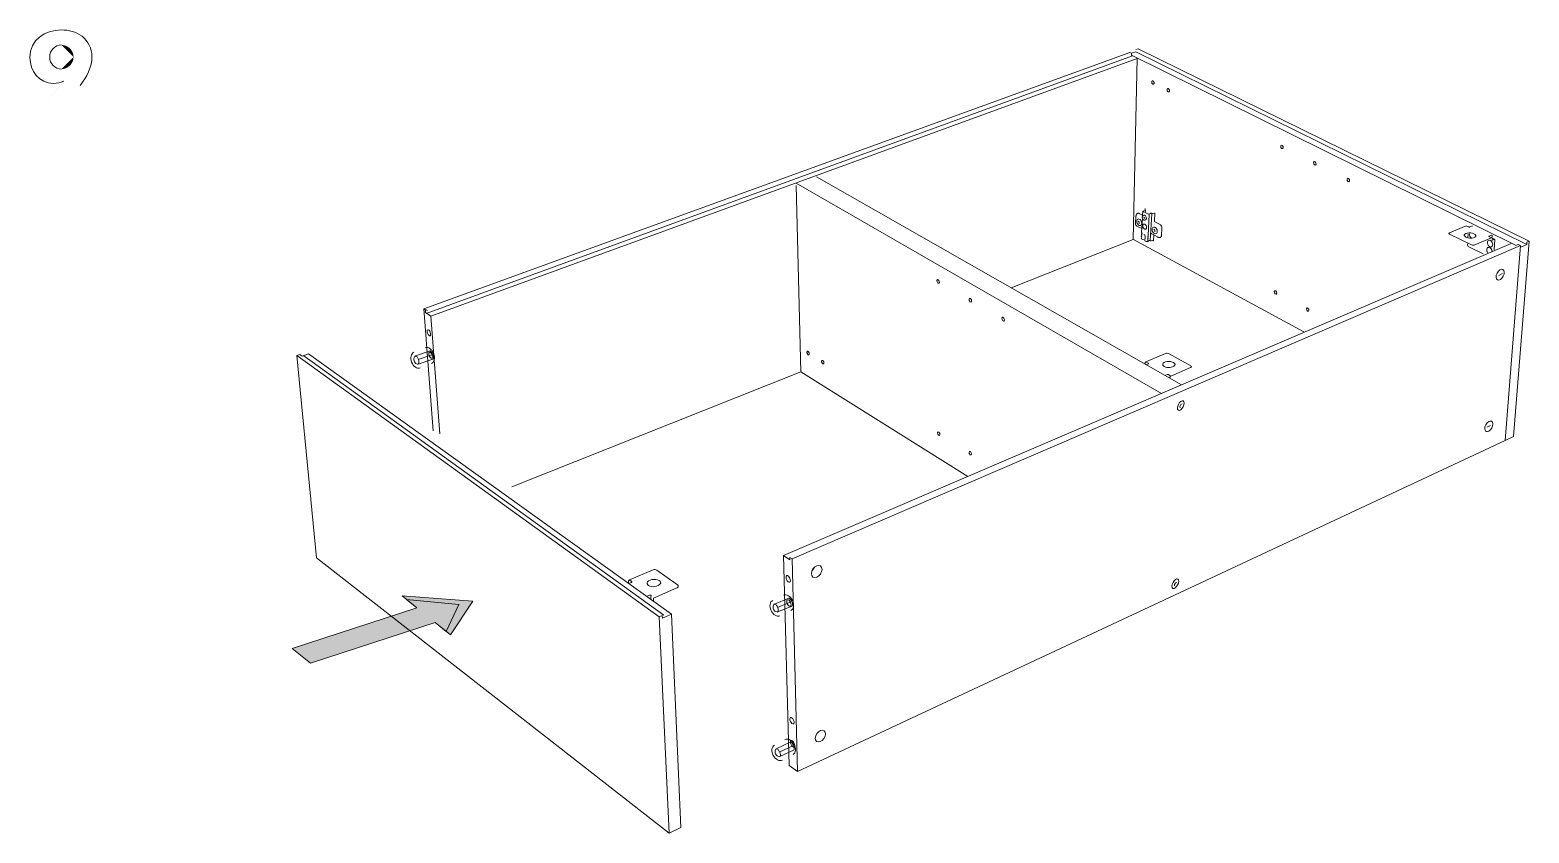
# Model space of a CAD drawing. Header units: metres. Extents: x -0.7 to 8.1, y 0 to 13.3.
# Drawn here: x -0.6808 to -0.517, y 0.5069 to 0.5946 of the extents above; entities that cross this region are included whole.
import ezdxf

# ---------------------------------------------------------------- set-up
doc = ezdxf.new("R2010")
doc.units = ezdxf.units.M
doc.header["$MEASUREMENT"] = 0
doc.layers.add('PDF8_Geometry_Num_Penna__1', color=255, linetype='Continuous', lineweight=18)
doc.layers.add('PDF8_Geometry_Num_Penna__7', color=7, linetype='Continuous', lineweight=18)

msp = doc.modelspace()

# ---------------------------------------------------------------- hatches: boundary and pattern name
at = {"layer": 'PDF8_Geometry_Num_Penna__7', "linetype": 'Continuous', "lineweight": 18}
for points in [[(-0.6760001876532538, 0.5916745932971254, 0.4158030124475499), (-0.6773231043199205, 0.5929872794082364)], [(-0.6773231043199205, 0.590362259963792, 0.4155562526838166), (-0.6760001876532533, 0.5916745932971254)], [(-0.6793339376532538, 0.586330009963792), (-0.6770585209865871, 0.5890185294082365), (-0.6770796876532538, 0.5890396960749031)], [(-0.6323779807088094, 0.5322135813526809), (-0.6400787668199205, 0.5327963702415698), (-0.638487386264365, 0.5315090841304587), (-0.6521275390421426, 0.5270453869082365), (-0.6500994195976982, 0.5254328396860143), (-0.6364843140421427, 0.5298880702415698), (-0.6348244945976982, 0.5285446924637921)]]:
    msp.add_hatch(color=7, dxfattribs=at).paths.add_polyline_path(points)

# ---------------------------------------------------------------- linework, layer by layer
at = {"layer": 'PDF8_Geometry_Num_Penna__1', "color": 255, "linetype": 'Continuous', "lineweight": 18, "flags": 128}
msp.add_lwpolyline([(-0.6339182790421426, 0.5318504671860143), (-0.639608937375476, 0.5324163227415698), (-0.6384874568199205, 0.5315093310749032), (-0.6521276095976982, 0.5270452810749031), (-0.6500994901532537, 0.5254327338526809), (-0.6364843845976982, 0.5298883171860143), (-0.6352937595976982, 0.5289245282971253)], close=True, dxfattribs=at)
at = {"layer": 'PDF8_Geometry_Num_Penna__7', "color": 7, "linetype": 'Continuous', "lineweight": 18, "flags": 128}
for points in [[(-0.6377425312643649, 0.5641625480193476), (-0.5605872090421427, 0.5921833341304586), (-0.5603787173754761, 0.592079617463792)], [(-0.5597603332088094, 0.5915214171860143), (-0.6369470526532538, 0.5633648116304587), (-0.6375291359865871, 0.5637599227415698), (-0.6375488915421427, 0.5640315616304588)], [(-0.6374677879310315, 0.5636404369082366), (-0.5602810684865871, 0.5917970424637921)], [(-0.5603859845976982, 0.591831649963792), (-0.5603785762643649, 0.5920796527415698)], [(-0.5603835857088093, 0.5918664338526809), (-0.5184457162643649, 0.5711273338526809)], [(-0.5603787526532538, 0.5920795116304588), (-0.5599183776532538, 0.5922364977415698)], [(-0.5597603684865871, 0.5915215935749031), (-0.5602232129310315, 0.5717494574637921)], [(-0.559918483486587, 0.5922366035749033), (-0.5172129695976982, 0.5711782396860143)], [(-0.5599136857088094, 0.5924833010749032), (-0.5596783829310316, 0.5925683205193476)], [(-0.5169564295976983, 0.5715434705193476), (-0.5596785240421427, 0.5925683205193476)], [(-0.5948043957088093, 0.5785869963526808), (-0.5549457984865871, 0.5558582296860142)], [(-0.5571129829310315, 0.5549274255193476), (-0.5970326107088093, 0.5778876144082364)], [(-0.5965429551532537, 0.5572911071860143), (-0.5970269662643649, 0.5776460321860142)], [(-0.558883750986587, 0.5751181324637921), (-0.5588922176532538, 0.5749629102415699), (-0.5588858676532539, 0.5749540907971253), (-0.558883750986587, 0.5749424491304588), (-0.5588812815421427, 0.574930807463792)], [(-0.5597333104310316, 0.5745934107971253), (-0.5597086159865872, 0.5746025830193476), (-0.5596832159865871, 0.5746078746860143), (-0.5596581687643649, 0.5746085802415698), (-0.5596302993199205, 0.5746043469082365), (-0.5596031354310316, 0.5745962330193477), (-0.5595752659865871, 0.5745831802415698), (-0.5591903854310315, 0.5743820969082365)], [(-0.559665612375476, 0.5737466382971254), (-0.5595534290421427, 0.5736468021860143), (-0.5595587207088093, 0.5734651216304587)], [(-0.5594682332088093, 0.573921792463792), (-0.5594463609865872, 0.5739066230193477), (-0.5594276637643649, 0.5738861619082365), (-0.5594079082088094, 0.5738664063526809), (-0.5593885054310316, 0.5738441813526809), (-0.5593712193199205, 0.5738191341304587), (-0.5593556970976983, 0.5737947924637921), (-0.5593408804310316, 0.5737697452415699), (-0.5593253582088094, 0.5737404646860143), (-0.5593140693199204, 0.5737136535749032), (-0.5593031332088094, 0.5736840202415698), (-0.5592943137643649, 0.5736572091304587), (-0.5592872582088093, 0.5736275757971253), (-0.5592802026532537, 0.5735982952415698), (-0.5592773804310316, 0.5735683091304586), (-0.5592745582088093, 0.5735390285749031), (-0.5592742054310317, 0.5735115119082365)], [(-0.5589016720976983, 0.573870992463792), (-0.558917899875476, 0.5738635841304588), (-0.558936949875476, 0.5738565285749032), (-0.5589559998754761, 0.5738540591304587), (-0.558975049875476, 0.5738537063526808), (-0.5589937470976983, 0.5738554702415699), (-0.5590127970976982, 0.5738593507971255), (-0.559033963764365, 0.5738653480193475), (-0.5590533665421427, 0.5738766369082365), (-0.5590717109865871, 0.5738875730193476), (-0.5590935832088093, 0.5739030952415698), (-0.5591126332088094, 0.573920381352681), (-0.5591299193199205, 0.5739383730193477), (-0.5591475582088093, 0.5739613035749032), (-0.5591627276532538, 0.5739859980193476), (-0.5591778970976983, 0.5740106924637921), (-0.5591891859865872, 0.5740378563526809), (-0.5591980054310316, 0.574064667463792), (-0.5592075304310316, 0.5740918313526809), (-0.5592121165421426, 0.5741193480193476), (-0.5592149387643649, 0.5741489813526809), (-0.5592156443199204, 0.5741761452415699), (-0.5592138804310316, 0.5742033091304587), (-0.5592082359865871, 0.5742290619082365), (-0.5592022387643649, 0.5742537563526809), (-0.5591923609865872, 0.5742788035749032), (-0.5591803665421428, 0.5742996174637921), (-0.5591641387643649, 0.5743183146860142), (-0.5591514387643649, 0.5743327785749032), (-0.559136974875476, 0.5743440674637921), (-0.5591200415421427, 0.5743535924637921)], [(-0.5591982876532537, 0.5742656096860144), (-0.5591905265421427, 0.5743820263526809)], [(-0.5591903854310315, 0.5743820616304587), (-0.5591660437643649, 0.574792694963792)], [(-0.559139373764365, 0.5748270202415698), (-0.5591496043199204, 0.574820317463792), (-0.5591601876532538, 0.5748107924637921), (-0.5591661848754761, 0.5747924480193477)], [(-0.5590315648754761, 0.5748821241304586), (-0.5591395148754761, 0.5748270907971252)], [(-0.5590623976532537, 0.5743849896860143), (-0.5591202532088093, 0.574353592463792)], [(-0.5590866687643649, 0.5747992566304587), (-0.5590961937643649, 0.5747872621860143), (-0.5590838465421427, 0.5747738566304588)], [(-0.5590839170976983, 0.5747737860749031), (-0.5588962393199205, 0.5746757138526809)], [(-0.558979036264365, 0.5741467588526808), (-0.5590675834865871, 0.5741813310749031)], [(-0.5589714515421428, 0.5749127805193476), (-0.559031423764365, 0.574882088852681)], [(-0.5589671476532538, 0.5740460055193476), (-0.5589791420976983, 0.574146899963792)], [(-0.5589015309865871, 0.5738711335749032), (-0.5588415587643648, 0.5739018252415699), (-0.5588228615421427, 0.5739138196860142), (-0.5588045170976982, 0.5739325169082364), (-0.5587900532088094, 0.5739550946860142), (-0.558777705986587, 0.5739826113526809), (-0.5587706504310315, 0.5740129502415698), (-0.558766769875476, 0.5740450530193476)], [(-0.5588811757088092, 0.5749308780193476), (-0.5588963451532537, 0.5746754669082366)], [(-0.5588963451532537, 0.5746756080193476), (-0.5585541507088093, 0.5744967496860143)], [(-0.5584507162643649, 0.574466481352681), (-0.5585865357088093, 0.572177306352681)], [(-0.5585034212643649, 0.5744952327415698), (-0.5585140045976983, 0.5744906466304587), (-0.5585288212643649, 0.5744902938526809), (-0.558541521264365, 0.5744920577415699), (-0.5585542212643649, 0.5744966438526808)], [(-0.5585035976532537, 0.5744951269082365), (-0.5583353226532538, 0.5745808519082365), (-0.5583145087643648, 0.5745903769082364), (-0.5582915782088094, 0.5745977852415698), (-0.5582640615421427, 0.574600607463792), (-0.5582372504310316, 0.5746013130193476), (-0.5582097337643649, 0.5745999019082365), (-0.5581818643199205, 0.5745935519082365), (-0.558157169875476, 0.5745872019082365), (-0.5581335337643649, 0.5745762657971254)], [(-0.558180982375476, 0.5745527707971254), (-0.5583573712643649, 0.5716106041304587)], [(-0.5581336043199204, 0.5745761952415698), (-0.5581082043199205, 0.5745634952415698)], [(-0.558108274875476, 0.5745636363526809), (-0.5578902582088093, 0.5746003252415699)], [(-0.5578903640421427, 0.5746003252415698), (-0.5578303918199204, 0.5745696335749031)], [(-0.5578442207088093, 0.5736781288526809), (-0.5578548040421427, 0.5736911816304587), (-0.5578657401532539, 0.5737095260749031), (-0.5578727957088094, 0.5737278705193476), (-0.5578773818199205, 0.5737455094082365), (-0.557879851264365, 0.5737638538526809), (-0.557830462375476, 0.5745695982971255)], [(-0.5578295804310316, 0.5736694505193477), (-0.5578507470976982, 0.5736803866304587), (-0.5573191109865872, 0.5734027505193476)], [(-0.5602233893199206, 0.5717493163526809), (-0.5735276976532537, 0.5664537691304588)], [(-0.5602599018199205, 0.5717662144082365), (-0.5415531545976983, 0.5616573671860142)], [(-0.5593379876532538, 0.5718554319082364), (-0.5593355182088093, 0.5718413207971254), (-0.5593288154310315, 0.5718303846860142), (-0.5593178793199204, 0.5718194485749031), (-0.5593030626532538, 0.5718109819082364)], [(-0.5593240529310316, 0.5720924632971254), (-0.5593229945976982, 0.5721309160749032)], [(-0.5592913151532538, 0.5720275169082365), (-0.5593001345976982, 0.572040922463792), (-0.5593086012643649, 0.5720515057971254), (-0.5593149512643649, 0.5720635002415698), (-0.5593198901532538, 0.5720740835749031), (-0.5593237707088093, 0.5720836085749031)], [(-0.559323029875476, 0.5721310571860143), (-0.5593163270976983, 0.5721158877415699), (-0.5593057437643649, 0.5721067155193476), (-0.5592951604310316, 0.572104598852681)], [(-0.5593125170976984, 0.5723094921860143), (-0.5593093420976983, 0.5723482977415697)], [(-0.5592772040421427, 0.5722440519082365), (-0.5592881401532538, 0.572257457463792), (-0.5592944901532537, 0.5722690991304586), (-0.5593008401532538, 0.5722803880193477), (-0.5593078957088093, 0.572289207463792), (-0.5593100123754761, 0.5723001435749032)], [(-0.5593092362643649, 0.572348262463792), (-0.5593039445976983, 0.5723302707971254), (-0.5592915973754761, 0.5723239207971254), (-0.5592729001532538, 0.5723239207971254)], [(-0.5591585648754761, 0.5717314305193476), (-0.5593032037643649, 0.5718108055193476), (-0.5592989704310315, 0.5718905332971254)], [(-0.5592756165421428, 0.5729230785749031), (-0.5592981943199204, 0.5725262035749031), (-0.5592936082088094, 0.5725057424637922), (-0.5592826720976982, 0.5724856341304587), (-0.559273499875476, 0.572473992463792), (-0.5592653859865871, 0.5724609396860143)], [(-0.558743909875476, 0.5730264071860143), (-0.5587477904310316, 0.5729897182971254), (-0.5587548459865872, 0.5729576155193477), (-0.5587668404310315, 0.5729304516304587), (-0.5587749543199204, 0.5729163405193477), (-0.5587834209865871, 0.5729022294082365), (-0.5588017654310315, 0.5728814155193477), (-0.5588246959865871, 0.572864834963792), (-0.5588476265421427, 0.5728556627415698), (-0.5588726737643649, 0.5728503710749031), (-0.5588973682088093, 0.5728500182971255), (-0.5589210043199204, 0.572853898852681), (-0.5589460515421427, 0.5728598960749032), (-0.5589696876532537, 0.5728733016304588), (-0.5589950876532538, 0.5728863544082365), (-0.5590166070976982, 0.5729039932971254), (-0.5590405959865871, 0.5729265710749032), (-0.5590617626532538, 0.57295091274157), (-0.5590857515421427, 0.5729819571860143), (-0.5591051543199205, 0.5730140599637921), (-0.5591227932088094, 0.5730496905193476), (-0.5591386682088093, 0.5730888488526811), (-0.5591450182088094, 0.5731086044082365), (-0.5591520737643649, 0.5731294182971255), (-0.559156659875476, 0.5731498794082365), (-0.5591591293199205, 0.5731699877415699), (-0.5591623043199204, 0.5732087932971254), (-0.5591630098754761, 0.5732472460749032)], [(-0.5591586707088094, 0.5717315716304587), (-0.559141737375476, 0.571729454963792)], [(-0.5590980634865871, 0.571751221352681), (-0.5591333412643649, 0.571732171352681)], [(-0.5586198732088093, 0.5716070410749031), (-0.5586099954310316, 0.571627854963792), (-0.5586018815421426, 0.5716483160749032), (-0.5585962370976982, 0.571669129963792), (-0.5585920037643649, 0.5716871216304587)], [(-0.558592144875476, 0.5716871569082365), (-0.5585924976532538, 0.571705501352681), (-0.5585970837643649, 0.5717217291304587), (-0.5586037865421427, 0.5717330180193476), (-0.5586126059865871, 0.5717439541304588)], [(-0.5585802915421426, 0.5719041857971253), (-0.5585824082088093, 0.5718861941304587), (-0.5585876998754761, 0.5718657330193476), (-0.5585954609865871, 0.5718442135749031), (-0.5586078082088093, 0.571823752463792), (-0.5586123943199205, 0.5717436719082365)], [(-0.5585982832088093, 0.5719607007971254), (-0.5585936970976982, 0.572040781352681), (-0.5585841720976982, 0.572061242463792), (-0.5585760582088094, 0.572082056352681), (-0.5585700609865871, 0.5721004007971253), (-0.5585658276532538, 0.5721212146860143)], [(-0.5585804326532539, 0.5719041857971253), (-0.5585807854310315, 0.571922177463792), (-0.558583254875476, 0.5719359357971254), (-0.558589604875476, 0.5719493413526809), (-0.5585980715421426, 0.5719609830193476)], [(-0.5585659687643649, 0.5721210382971254), (-0.5585663215421427, 0.5721372660749031), (-0.5585712604310316, 0.5721531410749032), (-0.5585779632088094, 0.5721661938526809), (-0.558586429875476, 0.5721774827415699)], [(-0.5582831115421426, 0.5724325057971253), (-0.5582637087643649, 0.5724127502415698), (-0.5582464226532539, 0.572395111352681), (-0.558231605986587, 0.5723810002415698), (-0.5582139670976982, 0.5723686530193476), (-0.5581973865421427, 0.572355247463792), (-0.5581801004310316, 0.5723439585749032)], [(-0.5581799240421427, 0.5723439585749032), (-0.557969668486587, 0.5722342446860142)], [(-0.5579715382088093, 0.572227788852681), (-0.5580064632088093, 0.5716277138526809), (-0.5580438576532538, 0.5716083110749032)], [(-0.5575487340421427, 0.5720117830193476), (-0.5579695979310315, 0.5722343857971253)], [(-0.5579549576532538, 0.5728610602415698), (-0.5578427743199205, 0.5727615769082365), (-0.5578480659865871, 0.5725798963526809)], [(-0.5577752879310316, 0.5730300407971254), (-0.5577537684865871, 0.5730141657971254), (-0.5577347184865872, 0.5729944102415698), (-0.5577153157088093, 0.5729743019082365), (-0.5576959129310316, 0.5729520769082366), (-0.5576782740421427, 0.5729270296860143), (-0.5576609879310316, 0.5729023352415699), (-0.5576458184865871, 0.5728779935749032), (-0.5576324129310315, 0.5728483602415698), (-0.5576193601532538, 0.5728215491304587), (-0.5576080712643648, 0.5727922685749031), (-0.5575988990421427, 0.5727651046860144), (-0.5575918434865871, 0.5727354713526809), (-0.5575876101532538, 0.5727061907971255), (-0.5575826712643649, 0.572676557463792), (-0.5575791434865871, 0.5726472769082365), (-0.5575784379310316, 0.5726172907971253)], [(-0.5575489457088094, 0.572011888852681), (-0.5575380095976983, 0.5720076555193475), (-0.5575270734865871, 0.5720030694082365), (-0.5575080234865871, 0.5719963666304586), (-0.5574977929310316, 0.5719946027415698), (-0.5574706290421426, 0.5719907221860142)], [(-0.5574450879310315, 0.5719867005193475), (-0.557430271264365, 0.5719778810749031)], [(-0.5574304476532538, 0.5719779163526809), (-0.5574258615421427, 0.5719666274637921)], [(-0.5256349745976983, 0.5723089982971253), (-0.5256589634865871, 0.572323814963792), (-0.5256808357088093, 0.572338278852681), (-0.525695652375476, 0.5723530955193477), (-0.5257076468199204, 0.5723672066304587), (-0.5257150551532538, 0.572384139963792), (-0.5257150551532538, 0.5724010732971253)], [(-0.5257149140421427, 0.5724011438526809), (-0.5257099751532538, 0.5724159605193475), (-0.5257025668199204, 0.5724325410749032), (-0.5256884557088093, 0.5724452410749031), (-0.5256690529310315, 0.5724597049637921), (-0.5256471807088093, 0.5724688771860142)], [(-0.525647251264365, 0.5724690182971254), (-0.5238159818199205, 0.5732408960749033), (-0.5235708012643648, 0.5731248321860143)], [(-0.5235708365421426, 0.5731247969082365), (-0.5235584893199206, 0.5731195052415698)], [(-0.5235584540421427, 0.5731194346860142), (-0.5235394040421427, 0.5731099096860143)], [(-0.523539192375476, 0.5731099096860143), (-0.5235226118199204, 0.5731053235749032), (-0.5235003868199205, 0.5731003846860143), (-0.5234809840421426, 0.5730979152415698), (-0.5234594645976983, 0.5730979152415698), (-0.5234368868199204, 0.5731003846860143), (-0.5234203062643649, 0.5731053235749032), (-0.5231652479310316, 0.5732146846860143)], [(-0.5231652479310316, 0.5732146494082365), (-0.5231557229310316, 0.5732097105193475), (-0.5231433757088094, 0.5732072410749031), (-0.5231334979310316, 0.5732047716304587)], [(-0.5210333765421427, 0.5722123371860143), (-0.5210478404310316, 0.5722169232971255), (-0.5210647737643649, 0.5722169232971255)], [(-0.520992207375476, 0.5719281394082365), (-0.5210063184865872, 0.5719330782971254), (-0.5210211351532538, 0.571930608852681), (-0.5210380684865872, 0.5719253171860142)], [(-0.520992207375476, 0.5721102080193476), (-0.520992207375476, 0.5721366663526809), (-0.520997146264365, 0.572163477463792), (-0.5210042018199205, 0.5721828802415697), (-0.5210161962643649, 0.5721998135749031), (-0.5210334823754761, 0.5722125135749032)], [(-0.5209921368199204, 0.5719279630193476), (-0.521008717375476, 0.5719353713526809), (-0.5209921368199204, 0.5721103491304588)], [(-0.5209603162643649, 0.5718502813526809), (-0.5209603162643649, 0.5718721535749031), (-0.5209652551532538, 0.5718919091304586), (-0.5209701940421427, 0.5719088424637919), (-0.5209797190421427, 0.5719204841304587), (-0.5209920662643649, 0.5719282452415698)], [(-0.5209627857088094, 0.571840579963792), (-0.5209751329310316, 0.5716878271860142), (-0.5209726634865871, 0.5716733632971254), (-0.5209603162643649, 0.5716733632971254), (-0.5209751329310316, 0.5716800660749031)], [(-0.5207152062643648, 0.5717532674637921), (-0.5208997090421427, 0.5718428730193476), (-0.5209191118199205, 0.571848517463792), (-0.5209385145976982, 0.571845342463792), (-0.5209603868199204, 0.5718404035749031)], [(-0.5207152062643648, 0.5717533027415699), (-0.5207324923754759, 0.5717582416304587), (-0.5207540118199204, 0.5717582416304587), (-0.5207758840421426, 0.5717511860749032), (-0.5209603868199204, 0.571673574963792)], [(-0.5207711920976983, 0.5705996841304587), (-0.5206741782088093, 0.5716876507971254)], [(-0.5206742134865872, 0.5716878271860142), (-0.5206787995976982, 0.5717096994082366), (-0.5206886773754761, 0.571729454963792), (-0.5207006718199205, 0.5717432132971254), (-0.5207151357088093, 0.5717534438526809)], [(-0.5189172037643649, 0.5713104255193475), (-0.5984389593199204, 0.537203869963792)], [(-0.5178990165421427, 0.5710799557971254), (-0.5974934443199205, 0.5368471057971255)], [(-0.5583572301532538, 0.5716107805193477), (-0.5583720468199204, 0.5716167777415698), (-0.5583886273754759, 0.5716210110749033), (-0.558407677375476, 0.5716231277415699), (-0.5584267273754759, 0.5716227749637921), (-0.5584433079310316, 0.5716199527415698), (-0.5584581245976982, 0.5716128971860143), (-0.5586246357088094, 0.5715250555193476)], [(-0.5583573712643649, 0.5716106746860143), (-0.558331971264365, 0.5715972691304587)], [(-0.5583318654310315, 0.5715974102415698), (-0.5583188126532538, 0.5715931769082365), (-0.5583039959865872, 0.5715889435749032), (-0.5582870626532538, 0.571587532463792), (-0.558272598764365, 0.5715847102415698), (-0.5582556654310316, 0.5715882380193475)], [(-0.5582557359865872, 0.5715880969082365), (-0.5580818165421427, 0.5716170246860143)], [(-0.558081922375476, 0.5716168482971254), (-0.558069222375476, 0.5716101455193477)], [(-0.5580438576532538, 0.5716084169082365), (-0.5580607909865871, 0.5716080641304587)], [(-0.5210309423754761, 0.570602964963792), (-0.5210140090421427, 0.5705571038526809), (-0.5210016618199205, 0.570507714963792), (-0.5209946062643649, 0.5704622066304588)], [(-0.5195743582088093, 0.5497759880193476), (-0.518649374875476, 0.5502091991304587), (-0.5169563943199205, 0.5715434352415698)], [(-0.5195649037643649, 0.549763076352681), (-0.5178990870976983, 0.571080026352681)], [(-0.5181489595976982, 0.5712041335749031), (-0.5184467040421427, 0.5710750169082365)], [(-0.5178990165421427, 0.5710799557971254), (-0.5181487832088093, 0.5712041335749032)], [(-0.5179255454310315, 0.5708708291304586), (-0.5172129343199204, 0.5711780985749031)], [(-0.5172131459865872, 0.5711781338526809), (-0.5171933904310316, 0.5714420116304587)], [(-0.5171934609865871, 0.5714418352415699), (-0.5169563943199205, 0.5715434352415698)], [(-0.520271482375476, 0.567816761352681), (-0.5198576740421427, 0.5680104363526809)], [(-0.6367127729310316, 0.5508386252415699), (-0.6377425312643649, 0.5641626891304587)], [(-0.6377425312643649, 0.5641625480193476), (-0.6375488562643649, 0.564031667463792)], [(-0.6375308293199204, 0.5641010588526809), (-0.6373368015421427, 0.5639705310749031)], [(-0.6359662245976982, 0.5505098010749031), (-0.6369469468199205, 0.5633646705193476)], [(-0.651280872375476, 0.5591757519082365), (-0.6515906112643649, 0.5590642741304587)], [(-0.6515906112643649, 0.5590641330193477), (-0.6119944807088092, 0.5305177080193476)], [(-0.6494646312643648, 0.536971777463792), (-0.6515904701532538, 0.5590641330193475)], [(-0.6510169945976981, 0.5589866277415698), (-0.651280872375476, 0.5591757166304587)], [(-0.6503217754310315, 0.5592408746860142), (-0.6510171004310316, 0.5589865219082366)], [(-0.6114960409865872, 0.5307015405193476), (-0.6508452270976982, 0.5590295960749031)], [(-0.6096457920976982, 0.5074784616304587), (-0.6106773143199205, 0.5307843727415699), (-0.6503217754310315, 0.5592408394082364)], [(-0.6383512493199204, 0.5581224280193476), (-0.6367362326532537, 0.5586709974637921)], [(-0.6383438762643648, 0.5586202327415697), (-0.6368470401532538, 0.5591282327415699)], [(-0.6370007807088093, 0.5595468035749032), (-0.6368896557088093, 0.5594512007971254)], [(-0.5965429551532537, 0.5572911071860143), (-0.6281197412643649, 0.544721634963792)], [(-0.5782694895976982, 0.5458547924637921), (-0.5965430257088092, 0.5572911424637921)], [(-0.5589216745976983, 0.5581251796860142), (-0.5589192051532538, 0.5582130213526809)], [(-0.5589192404310316, 0.558212844963792), (-0.5589143015421426, 0.5582393032971255), (-0.5589068932088094, 0.5582682310749032), (-0.5588952515421426, 0.5582953949637921), (-0.5588783182088094, 0.5583193838526809), (-0.5588585626532538, 0.5583409032971255), (-0.5588370432088093, 0.558360658852681), (-0.5588151709865871, 0.5583730060749031)], [(-0.5587936868199204, 0.5580526485749031), (-0.5586384645976982, 0.5581182652415698)], [(-0.5586382882088093, 0.5581183005193475), (-0.5586114770976982, 0.558130294963792)], [(-0.5563641062643649, 0.5569760766304587), (-0.556381392375476, 0.556983484963792), (-0.5564029118199204, 0.5569908932971254), (-0.5564269007088093, 0.5569930099637921), (-0.5564515951532538, 0.5569930099637921), (-0.556473467375476, 0.556988423852681), (-0.5564928701532538, 0.556983484963792), (-0.5567352284865872, 0.5568797682971254)], [(-0.5563330265421427, 0.556959354963792), (-0.5563640709865871, 0.5569759355193475)], [(-0.5563330265421427, 0.5569593196860143), (-0.5560903154310315, 0.5568213835749032), (-0.5539422515421427, 0.5577350780193476)], [(-0.5538551154310316, 0.5578297635749031), (-0.5538600543199205, 0.5578078913526809), (-0.5538699320976983, 0.5577884885749032), (-0.5538889820976982, 0.5577697913526809), (-0.553913323764365, 0.557752152463792), (-0.5539422515421427, 0.5577348663526809)], [(-0.5539257415421427, 0.5579241669082365), (-0.5539010470976983, 0.5579068807971254), (-0.5538816443199205, 0.5578906530193476), (-0.5538671804310317, 0.5578712502415699), (-0.5538576554310316, 0.5578514946860144), (-0.5538551859865871, 0.5578296224637921)], [(-0.556196924875476, 0.5565712641304587), (-0.5561944554310315, 0.5566591057971253)], [(-0.5561945259865871, 0.5566589646860143), (-0.5561920565421427, 0.556687892463792), (-0.5561821787643649, 0.5567139980193476), (-0.5561705370976983, 0.556743631352681), (-0.5561532509865872, 0.5567679730193476), (-0.5561338482088094, 0.5567894924637921), (-0.5561123287643649, 0.5568088952415698), (-0.5560904565421426, 0.5568212424637922)], [(-0.5551062065421426, 0.5534992752415698), (-0.5549894370976983, 0.5537049446860143)], [(-0.5549896134865872, 0.5537049446860142), (-0.5548619079310316, 0.5537635057971254)], [(-0.5550905432088094, 0.5533595752415698), (-0.5551060654310315, 0.5534992752415698)], [(-0.5215630370976982, 0.5512299969082365), (-0.521149228764365, 0.5514236719082366)], [(-0.5978178234865871, 0.514279417463792), (-0.5968917818199204, 0.5135978507971254), (-0.5195650095976982, 0.5497632174637921)], [(-0.6109047148754759, 0.5068900635749032), (-0.6494647370976981, 0.5369717774637921)], [(-0.5984388182088093, 0.5372039757971254), (-0.5977237376532538, 0.5367192591304587)], [(-0.5984388182088093, 0.5372039757971254), (-0.5978179293199204, 0.514279417463792)], [(-0.5977237729310315, 0.5367192591304587), (-0.5977308284865871, 0.5370095952415699)], [(-0.5977305462643648, 0.5370095246860143), (-0.5974934795976982, 0.5368472469082365), (-0.5968916407088093, 0.5135977802415698)], [(-0.595309114875476, 0.5355403463526809), (-0.595263253764365, 0.5355869130193476), (-0.5952198620976983, 0.5356348907971253), (-0.5951807037643648, 0.5356885130193475), (-0.5951443676532538, 0.5357417824637921), (-0.5951101482088094, 0.5357999907971254), (-0.5950791037643649, 0.5358581991304586), (-0.595055114875476, 0.5359164074637921)], [(-0.6153628734865871, 0.5343734280193476), (-0.6153537012643648, 0.534191747463792), (-0.6153558179310316, 0.5341772835749031), (-0.6153628734865871, 0.5341652891304588), (-0.6153731040421427, 0.5341575280193476)], [(-0.6153630145976983, 0.5343734985749032), (-0.6153605451532538, 0.5344020735749032), (-0.6153538423754761, 0.5344338235749032), (-0.6153390257088093, 0.534462751352681), (-0.615322092375476, 0.5344916791304588), (-0.6152998673754759, 0.5345160207971255), (-0.6152737618199204, 0.5345354235749031), (-0.6152465979310316, 0.5345502402415698)], [(-0.6153557826532539, 0.5341433463526808), (-0.6150675632088093, 0.5342661130193476)], [(-0.6150457262643648, 0.5342763435749032), (-0.6150675984865871, 0.5342788130193475)], [(-0.6150674220976982, 0.5342661835749032), (-0.615045549875476, 0.5342764141304587)], [(-0.6150674220976982, 0.5342763435749032), (-0.6150674220976982, 0.5342661130193476)], [(-0.6150119654310315, 0.5342880910749032), (-0.6150458320976981, 0.5342764494082365)], [(-0.6100013920976982, 0.5340124305193475), (-0.6099774032088093, 0.5339930277415699), (-0.609960469875476, 0.5339715082971254), (-0.6099484754310316, 0.5339492832971253), (-0.6099435365421426, 0.5339249416304587), (-0.609938244875476, 0.5337993527415699)], [(-0.5557016954310317, 0.5340353610749031), (-0.5555849259865872, 0.5342410305193476)], [(-0.5556860320976983, 0.5338954846860142), (-0.5557015543199204, 0.5340351846860143)], [(-0.555585102375476, 0.5342412069082365), (-0.5554573968199205, 0.5342997680193476)], [(-0.6129099743199204, 0.5328740166304587), (-0.612926554875476, 0.5328838944082365), (-0.6129484270976983, 0.532890949963792), (-0.6129731215421427, 0.5328937721860143), (-0.612999579875476, 0.5328937721860143), (-0.6130239215421427, 0.5328888332971253), (-0.6130479104310316, 0.5328814249637921), (-0.6133918687643649, 0.5327360805193476)], [(-0.6129483212643649, 0.5324164991304587), (-0.6129264490421427, 0.5324256713526809), (-0.6129366795976982, 0.5326348685749033)], [(-0.6129366090421426, 0.5326347627415698), (-0.6129366090421426, 0.5326640432971255), (-0.6129295534865871, 0.5326905016304588), (-0.6129172062643649, 0.5327194294082366), (-0.6128999201532538, 0.5327455349637922)], [(-0.6128758607088093, 0.532782047463792), (-0.6128807995976983, 0.532855072463792), (-0.6129100801532538, 0.532874122463792)], [(-0.6126337845976982, 0.5323942741304587), (-0.6126337845976982, 0.5323632296860142), (-0.6126411929310316, 0.5323290102415699), (-0.6126535401532538, 0.5322954963526808), (-0.6126704734865871, 0.5322633935749032), (-0.6126919929310315, 0.5322327019082365)], [(-0.6126411929310316, 0.5325617730193476), (-0.6100620345976983, 0.5336610285749032), (-0.6100256984865872, 0.5336807841304587), (-0.6099943012643649, 0.5336998341304587), (-0.6099699595976983, 0.5337245285749032), (-0.6099530262643649, 0.533748517463792), (-0.6099406790421427, 0.533772506352681), (-0.6099382095976982, 0.5337993174637921)], [(-0.6126410518199205, 0.5325617024637921), (-0.6126336434865871, 0.5323941330193476)], [(-0.5994192582088094, 0.5319072996860144), (-0.5978395193199204, 0.532552177463792)], [(-0.5978028304310316, 0.5325434638526809), (-0.5976864137643648, 0.5324549166304587)], [(-0.6106773143199205, 0.5307843727415699), (-0.6116530976532538, 0.5303652727415699), (-0.6116679143199204, 0.530658783852681)], [(-0.5990878587643649, 0.5315376591304587), (-0.5976245365421426, 0.5321345591304587)], [(-0.5974660687643649, 0.531717152463792), (-0.5974445493199205, 0.5318624969082365)], [(-0.6116678084865871, 0.5306586427415699), (-0.6119944807088092, 0.5305175316304588)], [(-0.611994374875476, 0.5305175669082366), (-0.6109046443199204, 0.506889922463792)], [(-0.5947952587643649, 0.5177271146860143), (-0.5947705643199204, 0.5177585119082365), (-0.5947490448754761, 0.5177902619082365)], [(-0.5992165168199205, 0.516087262463792), (-0.5976762890421426, 0.5168213930193477)], [(-0.5988646209865871, 0.5157372363526809), (-0.597437634875476, 0.5164170391304588)], [(-0.5976391768199204, 0.5168146902415698), (-0.5975174684865872, 0.5167328457971253)], [(-0.6096458626532537, 0.5074784969082365), (-0.6109045737643649, 0.5068900635749032)]]:
    msp.add_lwpolyline(points, dxfattribs=at)
for points in [[(-0.5580516187643649, 0.5890607569082366), (-0.5580756076532538, 0.5890706346860143), (-0.558097479875476, 0.5890727513526809), (-0.5581189993199205, 0.5890706346860143), (-0.5581362854310316, 0.5890607569082366), (-0.558153218764365, 0.5890487624637921), (-0.5581680354310316, 0.5890293596860143), (-0.5581772076532537, 0.5890050180193476), (-0.5581842632088093, 0.5889785596860143), (-0.5581867326532538, 0.5889492791304587), (-0.5581867326532538, 0.5889178819082365), (-0.5581817937643648, 0.5888840152415699), (-0.5581726215421428, 0.5888522652415698), (-0.5581602743199204, 0.5888212207971255), (-0.5581429882088094, 0.5887898235749032), (-0.5581264076532538, 0.5887626596860143), (-0.5581041826532538, 0.5887383180193477), (-0.5580826632088093, 0.5887217374637921), (-0.5580611437643649, 0.5887072735749032), (-0.5580392715421426, 0.5886973957971254), (-0.5580149298754761, 0.588694926352681), (-0.5579955270976983, 0.5886973957971254), (-0.5579761243199204, 0.5887072735749032), (-0.5579591909865871, 0.5887189152415698), (-0.5579443743199205, 0.5887383180193477), (-0.5579352020976982, 0.5887626596860143), (-0.557927793764365, 0.5887898235749032), (-0.5579256770976982, 0.588818751352681), (-0.557927793764365, 0.5888497957971254), (-0.5579327326532538, 0.5888840152415699), (-0.5579401409865872, 0.5889154124637921), (-0.5579542520976982, 0.5889464569082365), (-0.5579694215421427, 0.5889785596860143), (-0.5579888243199205, 0.5890050180193476), (-0.5580078743199205, 0.5890261846860143), (-0.5580297465421427, 0.5890459402415699)], [(-0.5563703857088094, 0.5882232624637921), (-0.5563926107088093, 0.5882324346860143), (-0.5564165995976983, 0.5882349041304586), (-0.556436002375476, 0.5882324346860143), (-0.5564554051532539, 0.5882232624637921), (-0.5564723384865871, 0.5882105624637921), (-0.556486802375476, 0.5881918652415697), (-0.5564966801532538, 0.5881675235749031), (-0.5565033829310316, 0.5881410652415698), (-0.5565058523754761, 0.5881117846860143), (-0.5565058523754761, 0.5880803874637921), (-0.5565016190421427, 0.5880461680193476), (-0.5564913884865872, 0.5880123013526809), (-0.5564797468199205, 0.5879809041304587), (-0.5564649301532538, 0.5879519763526809), (-0.556445527375476, 0.5879251652415699), (-0.5564236551532538, 0.5879011763526809), (-0.5564021357088094, 0.5878814207971254), (-0.5563802634865871, 0.5878673096860143), (-0.5563583912643649, 0.587859901352681), (-0.5563344023754759, 0.587854962463792), (-0.5563149995976983, 0.587859901352681), (-0.5562955968199205, 0.5878673096860143), (-0.5562783107088093, 0.5878814207971254), (-0.5562641995976982, 0.5878990596860143), (-0.556251852375476, 0.5879226957971254), (-0.5562469134865871, 0.5879495069082364), (-0.556242327375476, 0.5879784346860142), (-0.5562447968199205, 0.5880123013526809), (-0.5562493829310315, 0.5880440513526809), (-0.5562592607088094, 0.5880779180193476), (-0.5562716079310316, 0.5881089624637921), (-0.5562857190421426, 0.5881382430193476), (-0.5563047690421428, 0.5881675235749031), (-0.5563245245976983, 0.5881890430193476), (-0.5563460440421427, 0.5882084457971253)], [(-0.5957381984865872, 0.5595076805193475), (-0.5957163262643649, 0.5594928638526809), (-0.5956944540421427, 0.5594709916304585), (-0.5956750512643649, 0.5594470027415698), (-0.5956577651532537, 0.5594177221860143), (-0.595641537375476, 0.5593866777415697), (-0.5956291901532538, 0.5593521055193476), (-0.5956193123754759, 0.5593178860749032), (-0.5956119040421427, 0.5592868416304586), (-0.5956094345976983, 0.5592526221860141), (-0.5956119040421427, 0.5592240471860143), (-0.5956168429310316, 0.5591968832971254), (-0.5956242512643649, 0.5591750110749031), (-0.5956362457088094, 0.5591580777415697), (-0.595651062375476, 0.559146436074903), (-0.5956676429310316, 0.559138674963792), (-0.5956870457088094, 0.559138674963792), (-0.5957092707088094, 0.5591439666304586), (-0.5957307901532538, 0.5591534916304587), (-0.5957526623754761, 0.5591700721860141), (-0.5957720651532538, 0.5591898277415698), (-0.595793937375476, 0.5592162860749031), (-0.5958108707088093, 0.5592455666304587), (-0.5958281568199204, 0.5592766110749031), (-0.5958397984865871, 0.5593087138526809), (-0.5958496762643649, 0.5593429332971254), (-0.5958567318199205, 0.5593764471860142), (-0.595859201264365, 0.5594078444082364), (-0.5958567318199205, 0.5594371249637919), (-0.5958521457088094, 0.5594639360749031), (-0.5958450901532538, 0.5594858082971254), (-0.5958327429310316, 0.5595055638526809), (-0.5958182790421427, 0.5595168527415697), (-0.5958013457088094, 0.5595217916304587), (-0.5957822957088093, 0.5595246138526808), (-0.5957600707088093, 0.5595193221860142)], [(-0.5941381043199204, 0.5585181035749032), (-0.5941162320976983, 0.5585015230193475), (-0.5940971820976982, 0.5584817674637921), (-0.5940753098754761, 0.5584549563526809), (-0.594058023764365, 0.5584260285749032), (-0.5940407376532538, 0.558394631352681), (-0.5940290959865872, 0.558362881352681), (-0.5940192182088093, 0.5583286619082365), (-0.5940121626532539, 0.5582955007971253), (-0.5940096932088094, 0.5582637507971253), (-0.5940121626532539, 0.5582323535749031), (-0.5940171015421427, 0.5582051896860143), (-0.594024509875476, 0.558183317463792), (-0.5940365043199205, 0.5581663841304587), (-0.5940509682088094, 0.558154742463792), (-0.5940703709865871, 0.5581473341304587), (-0.5940901265421427, 0.5581473341304587), (-0.5941091765421427, 0.5581522730193476), (-0.5941306959865872, 0.5581617980193476), (-0.5941529209865871, 0.5581790841304588), (-0.5941747932088094, 0.5582006035749031), (-0.5941941959865871, 0.5582245924637921), (-0.5942132459865872, 0.5582538730193477), (-0.5942301793199205, 0.5582852702415698), (-0.594242173764365, 0.5583194896860142), (-0.5942524043199204, 0.5583533563526809), (-0.594259459875476, 0.5583851063526809), (-0.5942619293199205, 0.5584189730193475), (-0.594259459875476, 0.5584471952415698), (-0.5942548737643649, 0.5584747119082365), (-0.5942446432088094, 0.5584965841304587), (-0.5942326487643649, 0.5585131646860143), (-0.5942178320976982, 0.5585255119082365), (-0.5942012515421426, 0.5585329202415699), (-0.594181848764365, 0.5585329202415699), (-0.5941596237643649, 0.5585279813526809)], [(-0.6323779807088094, 0.5322135813526809), (-0.6400787668199205, 0.5327963702415698), (-0.638487386264365, 0.5315090841304587), (-0.6521275390421426, 0.5270453869082365), (-0.6500994195976982, 0.5254328396860143), (-0.6364843140421427, 0.5298880702415698), (-0.6348244945976982, 0.5285446924637921)]]:
    msp.add_lwpolyline(points, close=True, dxfattribs=at)
for points in [[(-0.5597332045976982, 0.5745935519082365), (-0.5597683412643685, 0.5745742196860202, 0.2699194203545585), (-0.5598693062643648, 0.574387247463792), (-0.5598877918199204, 0.5743500646860142), (-0.5598959057088093, 0.5743338369082366), (-0.559901197375476, 0.5743179619082365), (-0.5599050779310315, 0.5743020869082365), (-0.5599093112643649, 0.5742862119082365), (-0.5599112515421427, 0.5742679732971254), (-0.5599561248754757, 0.5734688257971254, 0.2840720186671619), (-0.5598199879310316, 0.5732097105193475), (-0.5592756518199204, 0.572923254963792), (-0.5592079184865871, 0.5740969466304586)], [(-0.5574705937643649, 0.5719908985749033), (-0.557425967375476, 0.5719665569082365), (-0.5574002145976983, 0.5719559735749031), (-0.5573769312643648, 0.5719471541304587), (-0.5573515312643649, 0.5719432735749032), (-0.5573264840421426, 0.5719411569082365), (-0.5573035534865871, 0.5719439791304587), (-0.557279917375476, 0.5719492707971254), (-0.5572573395976982, 0.5719587957971254), (-0.5572224145976983, 0.5719774224637921), (-0.5571991312643649, 0.5719922391304587), (-0.5571811395976982, 0.572010936352681), (-0.5571624423754761, 0.5720338669082365), (-0.5571483312643649, 0.572061736352681), (-0.5571384534865871, 0.5720913696860144), (-0.5571310451532537, 0.5721259419082365), (-0.5571254007088094, 0.572160161352681), (-0.5570756590421427, 0.5729637891304588, 0.2614328033889756), (-0.5572976268199203, 0.573391249963792)], [(-0.5586247062643649, 0.5715252319082365), (-0.5586430507088094, 0.5715174707971253), (-0.5586638645976982, 0.5715128846860142), (-0.5586867951532538, 0.5715121791304586), (-0.5587100784865872, 0.5715114735749032), (-0.5587333618199204, 0.5715153541304587), (-0.5587566451532537, 0.5715224096860142), (-0.5587753070976983, 0.5715304882971253), (-0.558920298764365, 0.5716070410749031), (-0.5588927115421426, 0.5720726371860143, 0.3485944189352738), (-0.5590361509865902, 0.5722862794082272)], [(-0.5210647032088094, 0.572216993852681), (-0.5213223368199205, 0.5721128185749031), (-0.5213346840421427, 0.5721054102415698), (-0.5213417395976981, 0.5720955324637921), (-0.5213442090421426, 0.5720856546860142), (-0.5213392701532538, 0.5720757769082365), (-0.5213297451532537, 0.5720662519082365), (-0.5213175743199204, 0.5720590905193477), (-0.5212858243199205, 0.572044273852681), (-0.5210381743199205, 0.5719253877415698), (-0.5228689145976982, 0.5711462780193476, -0.1895632210998382), (-0.5232283951532538, 0.5711610594082366), (-0.5256350451532539, 0.5723089982971254)], [(-0.5235899570976982, 0.5723453344082365), (-0.523626645986587, 0.5719230594082365, -0.2360885882564204), (-0.5240254612643664, 0.5721658410749023)], [(-0.5236828082088093, 0.57126340024157), (-0.5236877470976983, 0.5712288280193477, 0.2859836574651741), (-0.5235224707088093, 0.5709210999637921), (-0.5219709540421427, 0.5701806194082365)], [(-0.638699476264365, 0.5589696238526809), (-0.638793279875476, 0.558802124963792, 0.1191743483896768), (-0.638819808764365, 0.5586879307971253, 0.07798146046312536), (-0.638783119875476, 0.5584695613526809, 0.07901613972907869), (-0.6386794032088093, 0.5582753924637921, 0.1153049092873781), (-0.6385858818199205, 0.5581992630193475), (-0.6384130207088093, 0.5581248269082365, 0.3928469967431122), (-0.638295434741452, 0.558171026287641)], [(-0.6383020015421427, 0.558166172463792, 0.1143741189938324), (-0.638264959875476, 0.5583256985749031, 0.07925794469083959), (-0.6383161126532537, 0.5586287346860143, 0.08165706800559693), (-0.6384608220976982, 0.5589001619082365, 0.1135954419167154), (-0.6385865520976982, 0.5590055719082365, 0.180609215518236), (-0.6386523804310316, 0.5590090291304587), (-0.6370370109865872, 0.5595575985749032)], [(-0.6367141487643648, 0.5587015480193477), (-0.6366841626532538, 0.5588451285749032, 0.07772819299543851), (-0.6366845507088175, 0.5589529021860129, 0.04324947661528953), (-0.6367369029310308, 0.5591650627415702, 0.04502047300729256), (-0.6368247445976974, 0.5593654405193481)], [(-0.5539257768199204, 0.5579240963526809), (-0.5562913634865861, 0.5592576669082386, 0.2015812581385703), (-0.5566724340421426, 0.5592766816304587), (-0.5588152062643649, 0.5583728649637921), (-0.5585749645976983, 0.5582345760749031), (-0.5585435673754761, 0.5582180307971254), (-0.5585315729310316, 0.5582081530193476), (-0.5585216951532538, 0.5581958057971255), (-0.5585238118199205, 0.5581739335749032), (-0.5585361590421426, 0.5581637030193476), (-0.5585512932088094, 0.5581548835749032), (-0.5586116182088093, 0.5581301891304588), (-0.558623259875476, 0.5581326585749032), (-0.5586382882088093, 0.5581275785749031)], [(-0.5556489904310316, 0.5580042474637921, -0.3364995547689691), (-0.5568177432088094, 0.5578686749637921), (-0.5568586654310316, 0.5578947805193476), (-0.5568953543199204, 0.5579215916304587), (-0.5569263987643649, 0.5579508721860142), (-0.5569503876532539, 0.5579797999637921), (-0.5569701432088093, 0.558011549963792), (-0.556984959875476, 0.5580429471860142)], [(-0.6100014979310315, 0.5340124657971254), (-0.6122606162643649, 0.535612877463792, 0.2252998868731079), (-0.6126751654310315, 0.535634643852681), (-0.6152465626532538, 0.534550204963792), (-0.6150169043199204, 0.5343854577415698), (-0.6149879765421427, 0.534366054963792)], [(-0.6118445148754761, 0.5341772835749031, -0.3821363338478324), (-0.6131836240421427, 0.533946637463792), (-0.6132203129310315, 0.5339759180193475), (-0.6132510045976982, 0.5340051985749031), (-0.6132760518199205, 0.5340365957971254), (-0.6132975712643649, 0.5340679930193475), (-0.6133116823754761, 0.5341018596860142)], [(-0.5994638493199205, 0.531865283852681), (-0.599547422375476, 0.531693022463792, 0.1146230986708412), (-0.5995668957088093, 0.5315765705193477, 0.07832616098452962), (-0.5995171540421426, 0.531361728852681, 0.07655981660830771), (-0.5994020426532538, 0.5311731691304586, 0.1115290890248091), (-0.599304217375476, 0.5311030721860143), (-0.5991272993199205, 0.5310396780193476, 0.1876800420141082), (-0.5990652809865871, 0.5310407010749032), (-0.597485894875476, 0.5316848732971254)], [(-0.5990189612643648, 0.5310870207971253, 0.1154659314144012), (-0.5989914093199205, 0.5312486282971254, 0.0770117109640468), (-0.599060553764365, 0.5315484894082365, 0.07997626088733727), (-0.5992215262643649, 0.531810497463792, 0.1147343268702262), (-0.5993534651532584, 0.5319075113526702)], [(-0.5992587443199205, 0.5160426007971254), (-0.599332474875476, 0.5158654005193476, 0.1181532704108809), (-0.5993450337643649, 0.5157487721860142, 0.1616374868797374), (-0.5991574618199204, 0.5153557071860143, 0.1163845000954934), (-0.5990558265421426, 0.5152907607971253), (-0.5988756276532539, 0.5152373502415699, 0.1855378723871725), (-0.5988139620976982, 0.5152420069082365), (-0.5972737343199205, 0.5159757846860143)], [(-0.598769864875476, 0.5152909371860144, 0.1142188947273474), (-0.5987518026532538, 0.5154540616304587, 0.07747329814866402), (-0.5988378804310316, 0.515748983852681, 0.07938710756573118), (-0.5990134579310316, 0.5160018196860143, 0.1144377688803113), (-0.5991510412643657, 0.5160914252415675)], [(-0.5972555662643649, 0.5160092280193476), (-0.5972425134865871, 0.5161549252415698, 0.07768283966711348), (-0.5972560601532553, 0.5162617816304583, 0.08677668278357732), (-0.5974472266533011, 0.5166637687685202)]]:
    msp.add_lwpolyline(points, format="xyb", dxfattribs=at)
at = {"layer": 'PDF8_Geometry_Num_Penna__7', "color": 7, "linetype": 'Continuous', "lineweight": 18}
for centre, radius, start, end in [((-0.5229457830811214, 0.5723282033122169), 0.0005281473464152642, 177.8999654240865, 235.7257414485798), ((-0.5986613876950124, 0.5317082218014079), 0.00123753920924774, 12.19650778642335, 32.15275971641639)]:
    msp.add_arc(centre, radius, start, end, dxfattribs=at)
for centre, major_axis, ratio in [((-0.543956677470476, 0.5818514887631717), (-7.253660676653784e-05, 0.0001891205793134177), 0.6323362950393678), ((-0.5403594743774539, 0.5800577185243885), (-7.630635831601396e-05, 0.0001899718264317674), 0.6313192472302249), ((-0.5367046454039229, 0.5782353025378122), (-7.442700396209644e-05, 0.0001908121615191716), 0.6431524820654408), ((-0.5212126555069031, 0.5712853030178795), (-0.0001536515938554972, 0.0003579672840098303), 0.6896973845530896), ((-0.5201041245609938, 0.5678955331696217), (0.0002989318104692495, 0.0005731258458688826), 0.5870110835714353), ((-0.5815266451194655, 0.5671492517278811), (-7.861756271565491e-05, 0.0002006325334132918), 0.5513773974354016), ((-0.5780065275139474, 0.5651095225551184), (-8.066778993343074e-05, 0.0002022335002198616), 0.5572479650461657), ((-0.54465392144439, 0.5659567508999187), (-7.61982142658546e-05, 0.0001818690878254703), 0.629080383268785), ((-0.5411361305204548, 0.5640753087332687), (-7.752090136803337e-05, 0.0001838947384403822), 0.6220501423203711), ((-0.6371750926830664, 0.5615443317331494), (-0.0001247731066040814, 0.0003301658567275155), 0.4526246955836269), ((-0.5744258360505489, 0.5630331502499148), (-8.286822899972177e-05, 0.000203906827135114), 0.5610089236370736), ((-0.6369862476637208, 0.5590883497130913), (-0.0001263575311326592, 0.0003274076857698871), 0.454981605859772), ((-0.581458938332748, 0.5505220406227825), (-8.172085532842654e-05, 0.0001945707659987139), 0.5449481964192326), ((-0.5213555841757638, 0.5513262408165268), (0.0003066754612753853, 0.0005520358003524573), 0.5777464073430567), ((-0.5780143378426543, 0.548387967595975), (-8.382672818640913e-05, 0.0001952196702509346), 0.5508826000134044), ((-0.5947930471301416, 0.5354661889031153), (0.0004117294780002779, 0.0006046215900220587), 0.6724718191938518), ((-0.5979027223547269, 0.534648940082747), (-0.0001534840645568414, 0.0003586782747554418), 0.5046371994453762), ((-0.5978333135207718, 0.532019970311438), (-0.0001552653871546017, 0.0003579209522429627), 0.499684521233526), ((-0.5974933744017072, 0.5191541668669093), (-0.0001558958627396745, 0.0003506689128321971), 0.4909388439880474), ((-0.5943942902736737, 0.5174853613001905), (0.0004171685802691894, 0.000583034050188891), 0.6516475892843433), ((-0.5974269524299683, 0.5166344816063023), (-0.0001599103091204367, 0.0003479394303378402), 0.4890353626083206)]:
    msp.add_ellipse(centre, major_axis=major_axis, ratio=ratio, dxfattribs=at)
for centre, major_axis, ratio, start_param, end_param in [((-0.5595459402466392, 0.5736118307782485), (-0.0001446801316026259, 0.0003558353414259141), 0.662681890183823, 5.448532816271852, 7.904970057504809), ((-0.5595495117087327, 0.5736201581846938), (-0.0001415027023730087, 0.000354925340024681), 0.6667110313593869, 1.650450900750201, 4.139500365177234), ((-0.5589538450925466, 0.5731300871388921), (-0.0001080953533048046, 0.0002863984104016781), 0.6303281034855548, 4.119310071226908, 7.210170277943766), ((-0.5589520636472972, 0.5741412616042836), (-9.987138391387428e-05, 0.0002483069416051586), 0.6302391114805248, 4.079211625369402, 6.349913519517195), ((-0.5598103422832528, 0.5722279616632566), (-0.0005318403697505135, 0.000316112482694475), 0.3245245850847286, 2.997330028584152, 3.622477370625485), ((-0.5600564330541241, 0.5727687699597318), (-0.0007861119707669451, 0.0006478519391119874), 0.2236616672154572, 3.049147283126214, 3.550585241075032), ((-0.5593141176449675, 0.5724134878756658), (-3.437565852715262e-05, 9.288725143019592e-05), 0.654359322349097, 3.260724655252361, 4.995538240757872), ((-0.5578510198414627, 0.5727190863919314), (-0.0001545225940293715, 0.0003522453514728241), 0.6732797154827455, 5.434970249782161, 7.886876744913198), ((-0.5578526342801915, 0.5727113442964415), (-0.0001417914966076461, 0.0003393389170456285), 0.6916293115799274, 1.599570842808323, 4.15539583139677), ((-0.5234089506534517, 0.5721782927593142), (-0.0006247086031847538, 4.208275296668772e-05), 0.4454709460786726, 3.972753003684399, 6.476906424129767), ((-0.5234113242959846, 0.5721762319508754), (-0.0006407087215455354, 5.117020229938871e-05), 0.4399875175232426, 1.262794183525886, 3.996548491214522), ((-0.5212812505700141, 0.5705060715727355), (-0.0001569193120408707, 0.0003563470778346068), 0.6887726433502189, 4.681644690113017, 8.139962489639107), ((-0.5563149374328483, 0.5580811336509591), (-0.0006781560261902575, 1.859987975172397e-05), 0.4947784146533449, 2.966528322271198, 6.452774342581654), ((-0.6125811299585588, 0.5342050495726398), (0.0007436689534097152, 3.994084153746691e-05), 0.5333342722003305, 6.112760297098762, 9.585877865987456)]:
    msp.add_ellipse(centre, major_axis=major_axis, ratio=ratio, start_param=start_param, end_param=end_param, dxfattribs=at)
for points in [[(-0.6807626876532538, 0.5916114460749031), (-0.6807626876532538, 0.5935693627415698), (-0.6791540209865872, 0.5946276960749032), (-0.6773336876532536, 0.5946276960749032)], [(-0.6773336876532539, 0.5946276960749031), (-0.6765614570976982, 0.5946276960749031), (-0.6756721043199205, 0.594437548852681), (-0.6750582709865872, 0.5939394266304587)], [(-0.6773231043199204, 0.5929872794082365), (-0.6780533543199204, 0.5929872794082365), (-0.678604040431032, 0.5924055488526809), (-0.678604040431032, 0.5916745932971254)], [(-0.6750582709865871, 0.5939394266304587), (-0.6744126876532538, 0.5934211960749031), (-0.6739897070976981, 0.5925745294082365), (-0.6739897070976981, 0.5917384460749031)], [(-0.678201520986587, 0.5887959266304588), (-0.6797678543199204, 0.5887959266304588), (-0.6807626876532535, 0.5901407155193474), (-0.6807626876532535, 0.5916114460749029)], [(-0.6786040404310316, 0.5916745932971254), (-0.6786040404310316, 0.5909446960749032), (-0.6780533543199205, 0.5903622599637922), (-0.6773231043199204, 0.5903622599637922)], [(-0.6739897070976982, 0.5917384460749032), (-0.6739897070976982, 0.5905852155193474), (-0.6745820209865873, 0.5894736127415695), (-0.6752699376532539, 0.588563446074903)], [(-0.6770796876532538, 0.5890396960749031), (-0.6774395209865872, 0.588880946074903), (-0.6777781876532539, 0.5887959266304589), (-0.6782015209865871, 0.5887959266304589)], [(-0.6388068970976982, 0.559419662463792), (-0.6391328637643647, 0.5592898402415698), (-0.6392446943199205, 0.5588005374637922), (-0.6390570165421429, 0.5583260513526813)], [(-0.6386525215421427, 0.5590090996860142), (-0.6386726298754761, 0.5590020441304586), (-0.6386892104310317, 0.5589886385749032), (-0.6386994409865872, 0.5589695885749032)], [(-0.6366528359865871, 0.5592806680193476), (-0.6368408665421427, 0.5597551541304587), (-0.6372578498754762, 0.5600345541304586), (-0.6375841693199208, 0.5599050846860142)], [(-0.6369983818199204, 0.5595443694082364), (-0.6370117873754759, 0.5595567166304587), (-0.6370258984865872, 0.5595613027415699), (-0.6370371873754762, 0.5595577749637924)], [(-0.6369026026532538, 0.558187762463792), (-0.6365762832088093, 0.5583165263526808), (-0.6364644526532539, 0.5588061819082363), (-0.6366528359865873, 0.5592806680193474)], [(-0.6368881387643649, 0.559449824963792), (-0.6368874332088095, 0.559449824963792), (-0.6368903387105681, 0.5594512360749031), (-0.636889549875476, 0.5594512360749031)], [(-0.6368247445976982, 0.5593654052415697), (-0.6368430890421426, 0.5593989191304586), (-0.6368646084865872, 0.5594281996860142), (-0.6368882445976984, 0.5594497191304588)], [(-0.636736197375476, 0.5586708916304587), (-0.6367245557088094, 0.5586747721860144), (-0.6367164418199204, 0.5586878249637922), (-0.6367136195976986, 0.5587054638526812)], [(-0.6366840215421427, 0.5588451991304587), (-0.6366833159865872, 0.5588451991304587), (-0.6366844575994571, 0.5588476685749031), (-0.636683668764365, 0.5588476685749031)], [(-0.6390570165421426, 0.5583260513526809), (-0.6388682804310315, 0.5578519180193475), (-0.638451297097698, 0.5575721652415699), (-0.6381249776532536, 0.5577016346860144)], [(-0.5552637570976983, 0.5537236066304587), (-0.5554098070976983, 0.5534417371860143), (-0.5554140404310316, 0.5531545760749033), (-0.5552736348754762, 0.5530815510749033)], [(-0.5547451737643649, 0.5541028427415698), (-0.5548855793199204, 0.5541755149637921), (-0.5551177070976983, 0.5540058288526811), (-0.5552637570976982, 0.5537236066304589)], [(-0.5549988915421427, 0.5540303469082365), (-0.5549969917756691, 0.5540303469082365), (-0.5550066818500351, 0.5540292885749033), (-0.5550045359865869, 0.5540292885749033)], [(-0.5547554043199204, 0.5534604344082366), (-0.5546093543199204, 0.5537426566304587), (-0.5546051209865871, 0.5540301705193476), (-0.5547451737643652, 0.55410284274157)], [(-0.555273634875476, 0.5530815510749031), (-0.5551332293199205, 0.5530088788526809), (-0.5549011015421427, 0.5531789177415699), (-0.5547554043199207, 0.5534604344082367)], [(-0.6149879765421427, 0.534366054963792), (-0.6149879765421427, 0.534366054963792), (-0.6149780987643647, 0.5342997327415698), (-0.6150119654310313, 0.534288091074903)], [(-0.5558592459865871, 0.5342600452415699), (-0.5560052959865871, 0.5339778230193476), (-0.5560095293199206, 0.5336906619082366), (-0.5558691237643654, 0.5336179896860146)], [(-0.5553406626532538, 0.5346392813526809), (-0.5554810682088094, 0.5347119535749031), (-0.5557131959865871, 0.5345422674637922), (-0.5558592459865869, 0.53426004524157)], [(-0.5555943804310316, 0.5345665738526809), (-0.555592480664558, 0.5345665738526809), (-0.5556021707389237, 0.5345655155193481), (-0.5556000248754758, 0.5345655155193481)], [(-0.5553508932088094, 0.5339968730193476), (-0.5552048432088094, 0.5342790952415698), (-0.5552006098754758, 0.5345666091304588), (-0.5553406626532537, 0.5346392813526812)], [(-0.597439539875476, 0.5322990241304587), (-0.5976557926532537, 0.5327611630193476), (-0.598089003764365, 0.5330148102415698), (-0.5984068565421431, 0.5328659380193479)], [(-0.5978000787643649, 0.5325410296860142), (-0.5978145426532538, 0.5325526713526809), (-0.5978286537643649, 0.5325565519082365), (-0.5978395898754759, 0.5325519657971254)], [(-0.5976846851532538, 0.5324535407971255), (-0.5976839795976983, 0.5324535407971255), (-0.5976872378772345, 0.5324545991304586), (-0.5976864490421426, 0.5324545991304586)], [(-0.5976161051532537, 0.5323731074637921), (-0.5976369190421427, 0.5324055630193476), (-0.5976602023754761, 0.5324327269082365), (-0.5976845440421429, 0.5324535407971255)], [(-0.5558691237643649, 0.5336179896860143), (-0.5557287182088093, 0.5335453174637921), (-0.5554965904310316, 0.5337150035749032), (-0.5553508932088094, 0.5339968730193476)], [(-0.5995981870976982, 0.5323078435749032), (-0.5999156870976982, 0.532158971352681), (-0.5999978843199204, 0.5316633185749032), (-0.5997816315421429, 0.5312011796860147)], [(-0.5997816315421426, 0.5312011796860143), (-0.5995653787643649, 0.5307393935749032), (-0.599131814875476, 0.5304853935749032), (-0.5988143148754758, 0.5306342657971255)], [(-0.5994194345976982, 0.531907652463792), (-0.5994391901532538, 0.5318995385749031), (-0.5994543595976982, 0.5318847219082363), (-0.5994638845976982, 0.5318653191304586)], [(-0.5993534651532538, 0.531907652463792), (-0.5993746318199205, 0.5319154135749031), (-0.5993982679310316, 0.5319161191304587), (-0.599419434597698, 0.531907652463792)], [(-0.5990652104310316, 0.5310407363526809), (-0.5990443965421427, 0.53104885024157), (-0.5990271104310315, 0.5310654307971255), (-0.599019702097698, 0.531086597463792)], [(-0.5976229843199204, 0.5311927130193477), (-0.5973051315421427, 0.5313408796860143), (-0.5972229343199206, 0.5318365324637921), (-0.597439539875476, 0.5322990241304588)], [(-0.5974860712643649, 0.531684943852681), (-0.597474782375476, 0.5316895299637922), (-0.5974677268199203, 0.5317029355193477), (-0.5974656101532534, 0.5317209271860145)], [(-0.5974441965421426, 0.5318647546860142), (-0.5974410215421426, 0.5318965046860143), (-0.5974434909865871, 0.5319321352415698), (-0.597451604875476, 0.5319695296860141)], [(-0.5974445493199205, 0.5318623557971254), (-0.5974434909865872, 0.5318623557971254), (-0.5974454685005093, 0.5318648252415697), (-0.5974441965421426, 0.5318648252415697)], [(-0.5994179529310315, 0.516477152463792), (-0.5997266334865871, 0.5163102885749031), (-0.5997802557088094, 0.5158111080193476), (-0.5995382501532539, 0.5153616691304584)], [(-0.5992168695976982, 0.5160873330193476), (-0.5992359195976982, 0.5160781607971254), (-0.5992503834865871, 0.5160626385749032), (-0.5992588501532538, 0.5160425302415698)], [(-0.5991509001532538, 0.5160915663526809), (-0.5991724195976983, 0.5160982691304588), (-0.5991960557088094, 0.5160975635749031), (-0.5992168695976983, 0.5160873330193472)], [(-0.5972624807088094, 0.5165910996860142), (-0.5975044862643648, 0.5170401857971254), (-0.5979514557088093, 0.5172691385749032), (-0.5982604890421427, 0.5171019219082368)], [(-0.5976364251532538, 0.5168122913526809), (-0.5976512418199205, 0.5168235802415698), (-0.5976657057088095, 0.5168264024637921), (-0.5976762890421429, 0.516821463574903)], [(-0.5975157045976982, 0.5167315052415699), (-0.5975149990421427, 0.5167315052415699), (-0.5975182573216793, 0.5167325635749033), (-0.5975174684865872, 0.5167325635749033)], [(-0.597443173486587, 0.5166551994082365), (-0.5974653984865871, 0.5166858910749031), (-0.5974904457088093, 0.5167123494082364), (-0.5975158457088094, 0.5167313994082364)], [(-0.5973824251532537, 0.5154759691304587), (-0.5970733918199205, 0.5156424802415698), (-0.597020122375476, 0.5161420135749031), (-0.5972624807088096, 0.5165910996860142)], [(-0.5972738401532537, 0.5159756435749031), (-0.5972629040421427, 0.5159809352415697), (-0.5972565540421427, 0.5159946935749032), (-0.5972554957088099, 0.51601268524157)], [(-0.5972424782088093, 0.5161547841304588), (-0.597241419875476, 0.5161547841304588), (-0.597243593790095, 0.5161576063526808), (-0.5972424782088093, 0.5161576063526808)], [(-0.5995382501532538, 0.5153616691304587), (-0.5992958918199204, 0.5149129357971254), (-0.5988485695976982, 0.5146839830193476), (-0.5985398890421423, 0.5148508469082366)], [(-0.5988138915421426, 0.515241936352681), (-0.5987934304310315, 0.515251461352681), (-0.5987772026532536, 0.5152691002415699), (-0.5987704998754759, 0.5152902669082366)]]:
    msp.add_open_spline(points, degree=3, dxfattribs=at)

doc.saveas('drawing.dxf')
